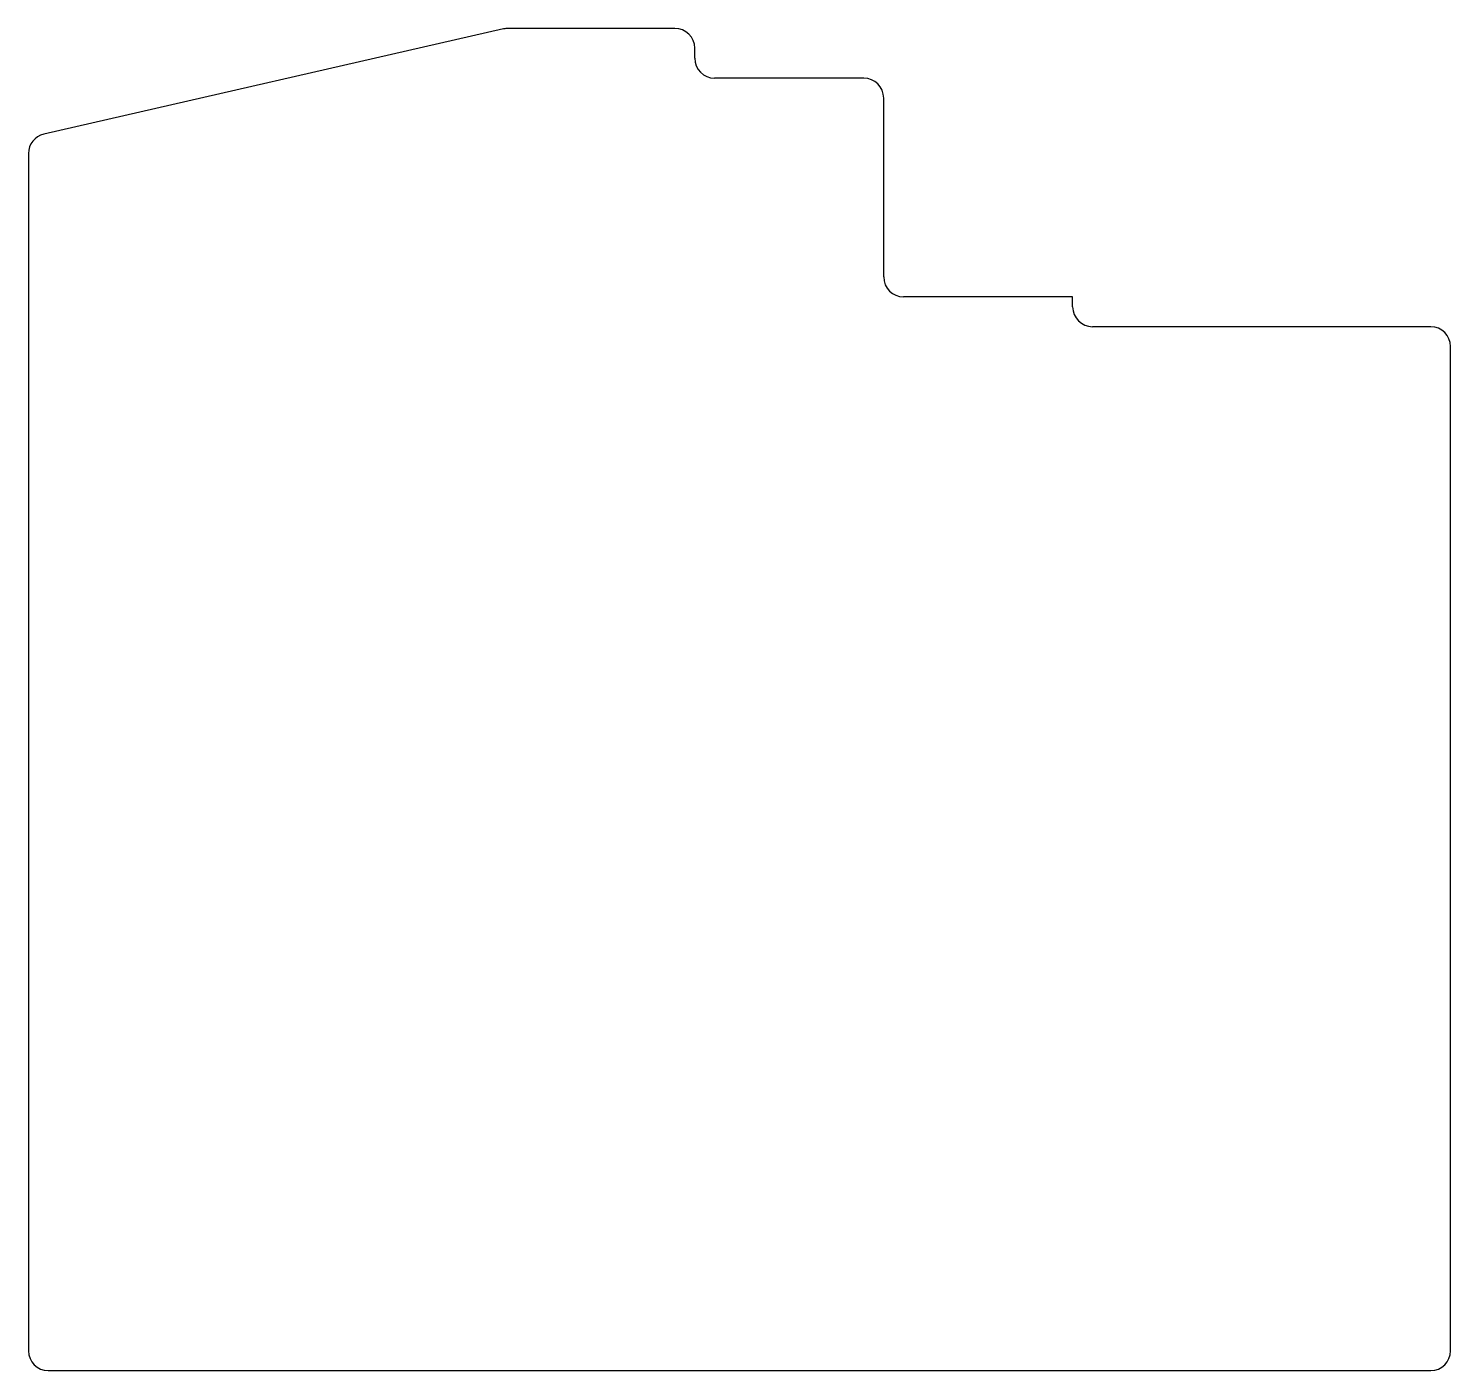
# Model space of a CAD drawing. Header units: millimetres. Extents: x 238 to 380, y -214 to -80.
import ezdxf

# ---------------------------------------------------------------- set-up
doc = ezdxf.new("R2010")
doc.units = ezdxf.units.MM

msp = doc.modelspace()

# ---------------------------------------------------------------- linework, layer by layer
at = {"linetype": 'CONTINUOUS'}
for p, q in [((285.28, -79.55), (239.05, -90.14)), ((302.5, -79.5), (285.73, -79.5)), ((304.5, -82.5), (304.5, -81.5)), ((321.5, -84.5), (306.5, -84.5)), ((323.5, -104.5), (323.5, -86.5)), ((237.5, -92.09), (237.5, -212.5)), ((342.5, -106.5), (325.5, -106.5)), ((342.5, -107.5), (342.5, -106.5)), ((378.5, -109.5), (344.5, -109.5)), ((380.5, -212.5), (380.5, -111.5)), ((239.5, -214.5), (378.5, -214.5))]:
    msp.add_line(p, q, dxfattribs=at)
for centre, start, end in [((285.73, -81.5), 90, 102.9074), ((302.5, -81.5), 0, 90), ((306.5, -82.5), 180, 270), ((321.5, -86.5), 0, 90), ((239.5, -92.09), 102.9074, 180), ((325.5, -104.5), 180, 270), ((344.5, -107.5), 180, 270), ((378.5, -111.5), 0, 90), ((239.5, -212.5), 180, 270), ((378.5, -212.5), 270, 0)]:
    msp.add_arc(centre, 2, start, end, dxfattribs=at)

doc.saveas('drawing.dxf')
